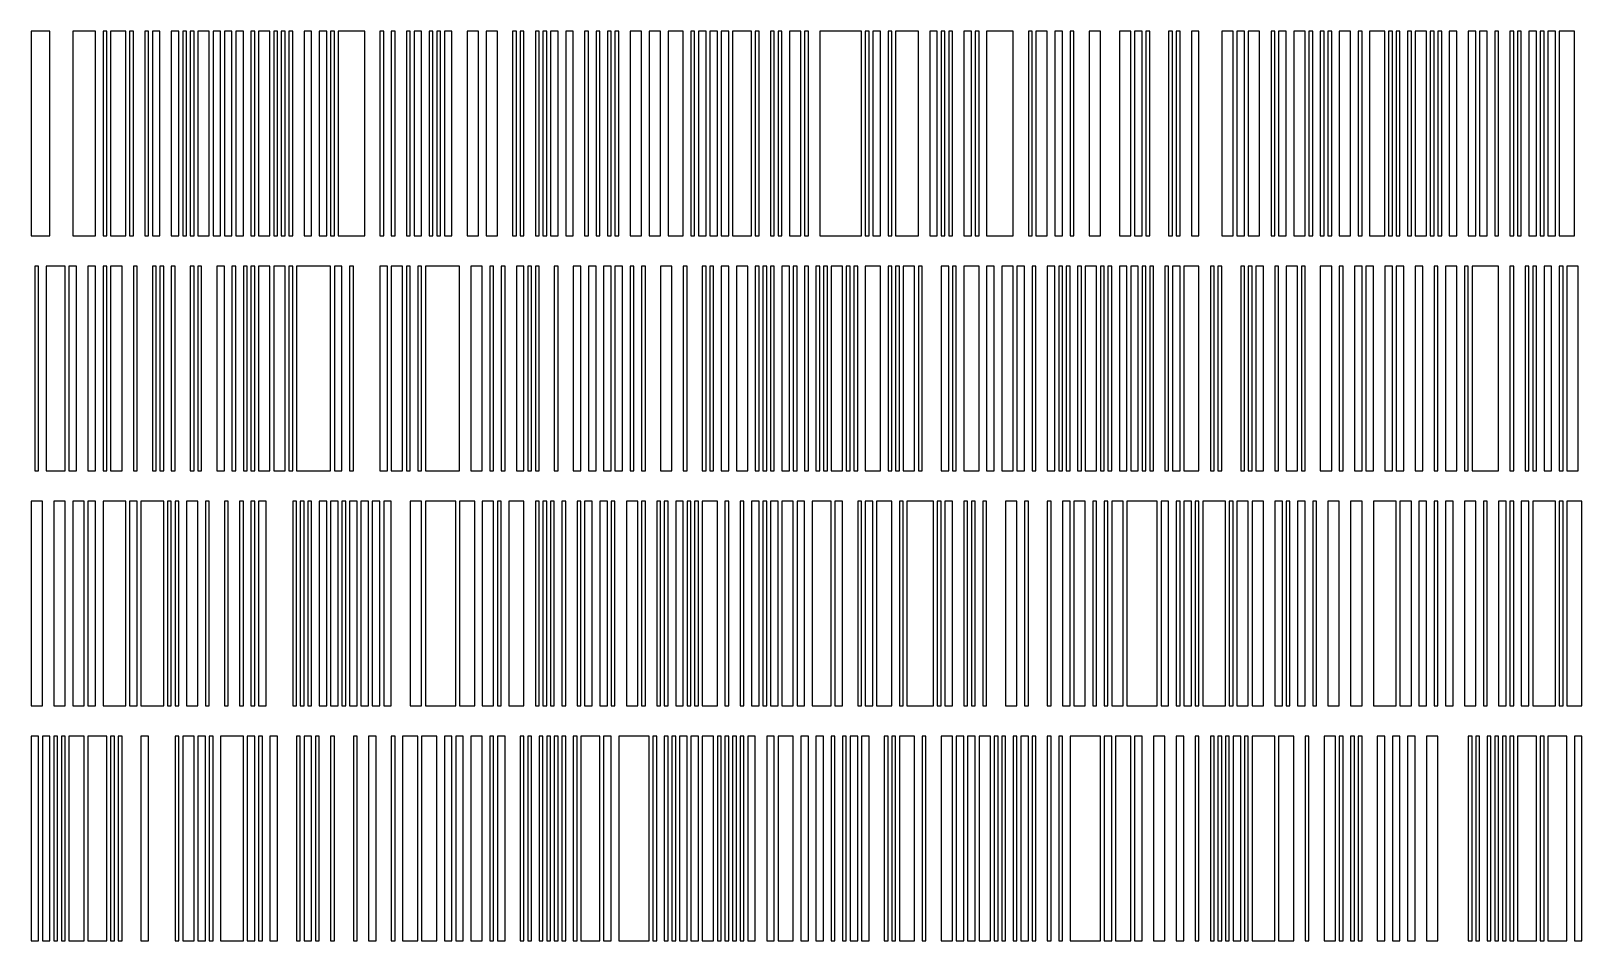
# Model space of a CAD drawing. Header units: metres. Extents: x -130 to 130, y -130 to 130.
# Drawn here: x -130 to -27.8, y -130.5 to -70.5 of the extents above; entities that cross this region are included whole.
import ezdxf

# ---------------------------------------------------------------- set-up
doc = ezdxf.new("R2010")
doc.units = ezdxf.units.M

msp = doc.modelspace()

# ---------------------------------------------------------------- linework, layer by layer
for points in [[(-130, -84), (-128.75, -84), (-128.75, -70.5), (-130, -70.5), (-130, -84)], [(-127.25, -84), (-125.75, -84), (-125.75, -70.5), (-127.25, -70.5), (-127.25, -84)], [(-125.25, -84), (-125, -84), (-125, -70.5), (-125.25, -70.5), (-125.25, -84)], [(-124.75, -84), (-123.75, -84), (-123.75, -70.5), (-124.75, -70.5), (-124.75, -84)], [(-123.5, -84), (-123.25, -84), (-123.25, -70.5), (-123.5, -70.5), (-123.5, -84)], [(-122.5, -84), (-122.25, -84), (-122.25, -70.5), (-122.5, -70.5), (-122.5, -84)], [(-122, -84), (-121.5, -84), (-121.5, -70.5), (-122, -70.5), (-122, -84)], [(-120.75, -84), (-120.25, -84), (-120.25, -70.5), (-120.75, -70.5), (-120.75, -84)], [(-120, -84), (-119.75, -84), (-119.75, -70.5), (-120, -70.5), (-120, -84)], [(-119.5, -84), (-119.25, -84), (-119.25, -70.5), (-119.5, -70.5), (-119.5, -84)], [(-119, -84), (-118.25, -84), (-118.25, -70.5), (-119, -70.5), (-119, -84)], [(-118, -84), (-117.5, -84), (-117.5, -70.5), (-118, -70.5), (-118, -84)], [(-117.25, -84), (-116.75, -84), (-116.75, -70.5), (-117.25, -70.5), (-117.25, -84)], [(-116.5, -84), (-116, -84), (-116, -70.5), (-116.5, -70.5), (-116.5, -84)], [(-115.5, -84), (-115.25, -84), (-115.25, -70.5), (-115.5, -70.5), (-115.5, -84)], [(-115, -84), (-114.25, -84), (-114.25, -70.5), (-115, -70.5), (-115, -84)], [(-114, -84), (-113.75, -84), (-113.75, -70.5), (-114, -70.5), (-114, -84)], [(-113.5, -84), (-113.25, -84), (-113.25, -70.5), (-113.5, -70.5), (-113.5, -84)], [(-113, -84), (-112.75, -84), (-112.75, -70.5), (-113, -70.5), (-113, -84)], [(-112, -84), (-111.5, -84), (-111.5, -70.5), (-112, -70.5), (-112, -84)], [(-111, -84), (-110.5, -84), (-110.5, -70.5), (-111, -70.5), (-111, -84)], [(-110.25, -84), (-110, -84), (-110, -70.5), (-110.25, -70.5), (-110.25, -84)], [(-109.75, -84), (-108, -84), (-108, -70.5), (-109.75, -70.5), (-109.75, -84)], [(-107, -84), (-106.75, -84), (-106.75, -70.5), (-107, -70.5), (-107, -84)], [(-106.25, -84), (-106, -84), (-106, -70.5), (-106.25, -70.5), (-106.25, -84)], [(-105.25, -84), (-105, -84), (-105, -70.5), (-105.25, -70.5), (-105.25, -84)], [(-104.75, -84), (-104.25, -84), (-104.25, -70.5), (-104.75, -70.5), (-104.75, -84)], [(-103.75, -84), (-103.5, -84), (-103.5, -70.5), (-103.75, -70.5), (-103.75, -84)], [(-103.25, -84), (-103, -84), (-103, -70.5), (-103.25, -70.5), (-103.25, -84)], [(-102.75, -84), (-102.25, -84), (-102.25, -70.5), (-102.75, -70.5), (-102.75, -84)], [(-101.25, -84), (-100.5, -84), (-100.5, -70.5), (-101.25, -70.5), (-101.25, -84)], [(-100, -84), (-99.25, -84), (-99.25, -70.5), (-100, -70.5), (-100, -84)], [(-98.25, -84), (-98, -84), (-98, -70.5), (-98.25, -70.5), (-98.25, -84)], [(-97.75, -84), (-97.5, -84), (-97.5, -70.5), (-97.75, -70.5), (-97.75, -84)], [(-96.75, -84), (-96.5, -84), (-96.5, -70.5), (-96.75, -70.5), (-96.75, -84)], [(-96.25, -84), (-96, -84), (-96, -70.5), (-96.25, -70.5), (-96.25, -84)], [(-95.75, -84), (-95.25, -84), (-95.25, -70.5), (-95.75, -70.5), (-95.75, -84)], [(-94.75, -84), (-94.25, -84), (-94.25, -70.5), (-94.75, -70.5), (-94.75, -84)], [(-93.5, -84), (-93.25, -84), (-93.25, -70.5), (-93.5, -70.5), (-93.5, -84)], [(-92.75, -84), (-92.5, -84), (-92.5, -70.5), (-92.75, -70.5), (-92.75, -84)], [(-92, -84), (-91.75, -84), (-91.75, -70.5), (-92, -70.5), (-92, -84)], [(-91.5, -84), (-91.25, -84), (-91.25, -70.5), (-91.5, -70.5), (-91.5, -84)], [(-90.5, -84), (-89.75, -84), (-89.75, -70.5), (-90.5, -70.5), (-90.5, -84)], [(-89.25, -84), (-88.5, -84), (-88.5, -70.5), (-89.25, -70.5), (-89.25, -84)], [(-88, -84), (-87, -84), (-87, -70.5), (-88, -70.5), (-88, -84)], [(-86.5, -84), (-86.25, -84), (-86.25, -70.5), (-86.5, -70.5), (-86.5, -84)], [(-86, -84), (-85.5, -84), (-85.5, -70.5), (-86, -70.5), (-86, -84)], [(-85.25, -84), (-84.75, -84), (-84.75, -70.5), (-85.25, -70.5), (-85.25, -84)], [(-84.5, -84), (-84, -84), (-84, -70.5), (-84.5, -70.5), (-84.5, -84)], [(-83.75, -84), (-82.5, -84), (-82.5, -70.5), (-83.75, -70.5), (-83.75, -84)], [(-82.25, -84), (-82, -84), (-82, -70.5), (-82.25, -70.5), (-82.25, -84)], [(-81.25, -84), (-81, -84), (-81, -70.5), (-81.25, -70.5), (-81.25, -84)], [(-80.75, -84), (-80.5, -84), (-80.5, -70.5), (-80.75, -70.5), (-80.75, -84)], [(-80, -84), (-79.25, -84), (-79.25, -70.5), (-80, -70.5), (-80, -84)], [(-79, -84), (-78.75, -84), (-78.75, -70.5), (-79, -70.5), (-79, -84)], [(-78, -84), (-75.25, -84), (-75.25, -70.5), (-78, -70.5), (-78, -84)], [(-75, -84), (-74.75, -84), (-74.75, -70.5), (-75, -70.5), (-75, -84)], [(-74.5, -84), (-74, -84), (-74, -70.5), (-74.5, -70.5), (-74.5, -84)], [(-73.5, -84), (-73.25, -84), (-73.25, -70.5), (-73.5, -70.5), (-73.5, -84)], [(-73, -84), (-71.5, -84), (-71.5, -70.5), (-73, -70.5), (-73, -84)], [(-70.75, -84), (-70.25, -84), (-70.25, -70.5), (-70.75, -70.5), (-70.75, -84)], [(-70, -84), (-69.75, -84), (-69.75, -70.5), (-70, -70.5), (-70, -84)], [(-69.5, -84), (-69.25, -84), (-69.25, -70.5), (-69.5, -70.5), (-69.5, -84)], [(-68.5, -84), (-68, -84), (-68, -70.5), (-68.5, -70.5), (-68.5, -84)], [(-67.75, -84), (-67.5, -84), (-67.5, -70.5), (-67.75, -70.5), (-67.75, -84)], [(-67, -84), (-65.25, -84), (-65.25, -70.5), (-67, -70.5), (-67, -84)], [(-64.25, -84), (-64, -84), (-64, -70.5), (-64.25, -70.5), (-64.25, -84)], [(-63.75, -84), (-63, -84), (-63, -70.5), (-63.75, -70.5), (-63.75, -84)], [(-62.5, -84), (-62, -84), (-62, -70.5), (-62.5, -70.5), (-62.5, -84)], [(-61.5, -84), (-61.25, -84), (-61.25, -70.5), (-61.5, -70.5), (-61.5, -84)], [(-60.25, -84), (-59.5, -84), (-59.5, -70.5), (-60.25, -70.5), (-60.25, -84)], [(-58.25, -84), (-57.5, -84), (-57.5, -70.5), (-58.25, -70.5), (-58.25, -84)], [(-57.25, -84), (-56.75, -84), (-56.75, -70.5), (-57.25, -70.5), (-57.25, -84)], [(-56.5, -84), (-56.25, -84), (-56.25, -70.5), (-56.5, -70.5), (-56.5, -84)], [(-55, -84), (-54.75, -84), (-54.75, -70.5), (-55, -70.5), (-55, -84)], [(-54.5, -84), (-54.25, -84), (-54.25, -70.5), (-54.5, -70.5), (-54.5, -84)], [(-53.5, -84), (-53, -84), (-53, -70.5), (-53.5, -70.5), (-53.5, -84)], [(-51.5, -84), (-50.75, -84), (-50.75, -70.5), (-51.5, -70.5), (-51.5, -84)], [(-50.5, -84), (-50, -84), (-50, -70.5), (-50.5, -70.5), (-50.5, -84)], [(-49.75, -84), (-49, -84), (-49, -70.5), (-49.75, -70.5), (-49.75, -84)], [(-48.25, -84), (-48, -84), (-48, -70.5), (-48.25, -70.5), (-48.25, -84)], [(-47.75, -84), (-47.25, -84), (-47.25, -70.5), (-47.75, -70.5), (-47.75, -84)], [(-46.75, -84), (-46, -84), (-46, -70.5), (-46.75, -70.5), (-46.75, -84)], [(-45.75, -84), (-45.5, -84), (-45.5, -70.5), (-45.75, -70.5), (-45.75, -84)], [(-45, -84), (-44.75, -84), (-44.75, -70.5), (-45, -70.5), (-45, -84)], [(-44.5, -84), (-44.25, -84), (-44.25, -70.5), (-44.5, -70.5), (-44.5, -84)], [(-43.75, -84), (-43, -84), (-43, -70.5), (-43.75, -70.5), (-43.75, -84)], [(-42.5, -84), (-42.25, -84), (-42.25, -70.5), (-42.5, -70.5), (-42.5, -84)], [(-41.75, -84), (-40.75, -84), (-40.75, -70.5), (-41.75, -70.5), (-41.75, -84)], [(-40.5, -84), (-40.25, -84), (-40.25, -70.5), (-40.5, -70.5), (-40.5, -84)], [(-40, -84), (-39.75, -84), (-39.75, -70.5), (-40, -70.5), (-40, -84)], [(-39.25, -84), (-39, -84), (-39, -70.5), (-39.25, -70.5), (-39.25, -84)], [(-38.75, -84), (-38, -84), (-38, -70.5), (-38.75, -70.5), (-38.75, -84)], [(-37.75, -84), (-37.5, -84), (-37.5, -70.5), (-37.75, -70.5), (-37.75, -84)], [(-37.25, -84), (-37, -84), (-37, -70.5), (-37.25, -70.5), (-37.25, -84)], [(-36.5, -84), (-36, -84), (-36, -70.5), (-36.5, -70.5), (-36.5, -84)], [(-35.25, -84), (-34.75, -84), (-34.75, -70.5), (-35.25, -70.5), (-35.25, -84)], [(-34.5, -84), (-34, -84), (-34, -70.5), (-34.5, -70.5), (-34.5, -84)], [(-33.5, -84), (-33.25, -84), (-33.25, -70.5), (-33.5, -70.5), (-33.5, -84)], [(-32.5, -84), (-32.25, -84), (-32.25, -70.5), (-32.5, -70.5), (-32.5, -84)], [(-32, -84), (-31.75, -84), (-31.75, -70.5), (-32, -70.5), (-32, -84)], [(-31.25, -84), (-30.75, -84), (-30.75, -70.5), (-31.25, -70.5), (-31.25, -84)], [(-30.5, -84), (-30.25, -84), (-30.25, -70.5), (-30.5, -70.5), (-30.5, -84)], [(-30, -84), (-29.5, -84), (-29.5, -70.5), (-30, -70.5), (-30, -84)], [(-29.25, -84), (-28.25, -84), (-28.25, -70.5), (-29.25, -70.5), (-29.25, -84)], [(-129.75, -99.5), (-129.5, -99.5), (-129.5, -86), (-129.75, -86), (-129.75, -99.5)], [(-129, -99.5), (-127.75, -99.5), (-127.75, -86), (-129, -86), (-129, -99.5)], [(-127.5, -99.5), (-127, -99.5), (-127, -86), (-127.5, -86), (-127.5, -99.5)], [(-126.25, -99.5), (-125.75, -99.5), (-125.75, -86), (-126.25, -86), (-126.25, -99.5)], [(-125.25, -99.5), (-125, -99.5), (-125, -86), (-125.25, -86), (-125.25, -99.5)], [(-124.75, -99.5), (-124, -99.5), (-124, -86), (-124.75, -86), (-124.75, -99.5)], [(-123.25, -99.5), (-123, -99.5), (-123, -86), (-123.25, -86), (-123.25, -99.5)], [(-122, -99.5), (-121.75, -99.5), (-121.75, -86), (-122, -86), (-122, -99.5)], [(-121.5, -99.5), (-121.25, -99.5), (-121.25, -86), (-121.5, -86), (-121.5, -99.5)], [(-120.75, -99.5), (-120.5, -99.5), (-120.5, -86), (-120.75, -86), (-120.75, -99.5)], [(-119.5, -99.5), (-119.25, -99.5), (-119.25, -86), (-119.5, -86), (-119.5, -99.5)], [(-119, -99.5), (-118.75, -99.5), (-118.75, -86), (-119, -86), (-119, -99.5)], [(-117.75, -99.5), (-117.25, -99.5), (-117.25, -86), (-117.75, -86), (-117.75, -99.5)], [(-116.75, -99.5), (-116.5, -99.5), (-116.5, -86), (-116.75, -86), (-116.75, -99.5)], [(-116, -99.5), (-115.75, -99.5), (-115.75, -86), (-116, -86), (-116, -99.5)], [(-115.5, -99.5), (-115.25, -99.5), (-115.25, -86), (-115.5, -86), (-115.5, -99.5)], [(-115, -99.5), (-114.25, -99.5), (-114.25, -86), (-115, -86), (-115, -99.5)], [(-114, -99.5), (-113.25, -99.5), (-113.25, -86), (-114, -86), (-114, -99.5)], [(-113, -99.5), (-112.75, -99.5), (-112.75, -86), (-113, -86), (-113, -99.5)], [(-112.5, -99.5), (-110.25, -99.5), (-110.25, -86), (-112.5, -86), (-112.5, -99.5)], [(-110, -99.5), (-109.5, -99.5), (-109.5, -86), (-110, -86), (-110, -99.5)], [(-109, -99.5), (-108.75, -99.5), (-108.75, -86), (-109, -86), (-109, -99.5)], [(-107, -99.5), (-106.5, -99.5), (-106.5, -86), (-107, -86), (-107, -99.5)], [(-106.25, -99.5), (-105.5, -99.5), (-105.5, -86), (-106.25, -86), (-106.25, -99.5)], [(-105.25, -99.5), (-105, -99.5), (-105, -86), (-105.25, -86), (-105.25, -99.5)], [(-104.5, -99.5), (-104.25, -99.5), (-104.25, -86), (-104.5, -86), (-104.5, -99.5)], [(-104, -99.5), (-101.75, -99.5), (-101.75, -86), (-104, -86), (-104, -99.5)], [(-101, -99.5), (-100.25, -99.5), (-100.25, -86), (-101, -86), (-101, -99.5)], [(-99.75, -99.5), (-99.5, -99.5), (-99.5, -86), (-99.75, -86), (-99.75, -99.5)], [(-99, -99.5), (-98.75, -99.5), (-98.75, -86), (-99, -86), (-99, -99.5)], [(-98, -99.5), (-97.5, -99.5), (-97.5, -86), (-98, -86), (-98, -99.5)], [(-97.25, -99.5), (-97, -99.5), (-97, -86), (-97.25, -86), (-97.25, -99.5)], [(-96.75, -99.5), (-96.5, -99.5), (-96.5, -86), (-96.75, -86), (-96.75, -99.5)], [(-95.5, -99.5), (-95.25, -99.5), (-95.25, -86), (-95.5, -86), (-95.5, -99.5)], [(-94.25, -99.5), (-93.75, -99.5), (-93.75, -86), (-94.25, -86), (-94.25, -99.5)], [(-93.25, -99.5), (-92.75, -99.5), (-92.75, -86), (-93.25, -86), (-93.25, -99.5)], [(-92.25, -99.5), (-91.75, -99.5), (-91.75, -86), (-92.25, -86), (-92.25, -99.5)], [(-91.5, -99.5), (-91, -99.5), (-91, -86), (-91.5, -86), (-91.5, -99.5)], [(-90.5, -99.5), (-90.25, -99.5), (-90.25, -86), (-90.5, -86), (-90.5, -99.5)], [(-89.75, -99.5), (-89.5, -99.5), (-89.5, -86), (-89.75, -86), (-89.75, -99.5)], [(-88.5, -99.5), (-87.75, -99.5), (-87.75, -86), (-88.5, -86), (-88.5, -99.5)], [(-87, -99.5), (-86.75, -99.5), (-86.75, -86), (-87, -86), (-87, -99.5)], [(-85.75, -99.5), (-85.5, -99.5), (-85.5, -86), (-85.75, -86), (-85.75, -99.5)], [(-85.25, -99.5), (-85, -99.5), (-85, -86), (-85.25, -86), (-85.25, -99.5)], [(-84.5, -99.5), (-84, -99.5), (-84, -86), (-84.5, -86), (-84.5, -99.5)], [(-83.5, -99.5), (-82.75, -99.5), (-82.75, -86), (-83.5, -86), (-83.5, -99.5)], [(-82.25, -99.5), (-82, -99.5), (-82, -86), (-82.25, -86), (-82.25, -99.5)], [(-81.75, -99.5), (-81.5, -99.5), (-81.5, -86), (-81.75, -86), (-81.75, -99.5)], [(-81.25, -99.5), (-81, -99.5), (-81, -86), (-81.25, -86), (-81.25, -99.5)], [(-80.5, -99.5), (-80, -99.5), (-80, -86), (-80.5, -86), (-80.5, -99.5)], [(-79.75, -99.5), (-79.5, -99.5), (-79.5, -86), (-79.75, -86), (-79.75, -99.5)], [(-79, -99.5), (-78.75, -99.5), (-78.75, -86), (-79, -86), (-79, -99.5)], [(-78.25, -99.5), (-78, -99.5), (-78, -86), (-78.25, -86), (-78.25, -99.5)], [(-77.75, -99.5), (-77.5, -99.5), (-77.5, -86), (-77.75, -86), (-77.75, -99.5)], [(-77.25, -99.5), (-76.5, -99.5), (-76.5, -86), (-77.25, -86), (-77.25, -99.5)], [(-76.25, -99.5), (-76, -99.5), (-76, -86), (-76.25, -86), (-76.25, -99.5)], [(-75.75, -99.5), (-75.5, -99.5), (-75.5, -86), (-75.75, -86), (-75.75, -99.5)], [(-75, -99.5), (-74, -99.5), (-74, -86), (-75, -86), (-75, -99.5)], [(-73.5, -99.5), (-73.25, -99.5), (-73.25, -86), (-73.5, -86), (-73.5, -99.5)], [(-73, -99.5), (-72.75, -99.5), (-72.75, -86), (-73, -86), (-73, -99.5)], [(-72.5, -99.5), (-71.75, -99.5), (-71.75, -86), (-72.5, -86), (-72.5, -99.5)], [(-71.5, -99.5), (-71.25, -99.5), (-71.25, -86), (-71.5, -86), (-71.5, -99.5)], [(-70, -99.5), (-69.5, -99.5), (-69.5, -86), (-70, -86), (-70, -99.5)], [(-69.25, -99.5), (-69, -99.5), (-69, -86), (-69.25, -86), (-69.25, -99.5)], [(-68.5, -99.5), (-67.5, -99.5), (-67.5, -86), (-68.5, -86), (-68.5, -99.5)], [(-67, -99.5), (-66.5, -99.5), (-66.5, -86), (-67, -86), (-67, -99.5)], [(-66, -99.5), (-65.25, -99.5), (-65.25, -86), (-66, -86), (-66, -99.5)], [(-65, -99.5), (-64.5, -99.5), (-64.5, -86), (-65, -86), (-65, -99.5)], [(-64, -99.5), (-63.75, -99.5), (-63.75, -86), (-64, -86), (-64, -99.5)], [(-63, -99.5), (-62.5, -99.5), (-62.5, -86), (-63, -86), (-63, -99.5)], [(-62.25, -99.5), (-62, -99.5), (-62, -86), (-62.25, -86), (-62.25, -99.5)], [(-61.75, -99.5), (-61.5, -99.5), (-61.5, -86), (-61.75, -86), (-61.75, -99.5)], [(-61, -99.5), (-60.75, -99.5), (-60.75, -86), (-61, -86), (-61, -99.5)], [(-60.5, -99.5), (-59.75, -99.5), (-59.75, -86), (-60.5, -86), (-60.5, -99.5)], [(-59.5, -99.5), (-59.25, -99.5), (-59.25, -86), (-59.5, -86), (-59.5, -99.5)], [(-59, -99.5), (-58.75, -99.5), (-58.75, -86), (-59, -86), (-59, -99.5)], [(-58.25, -99.5), (-57.75, -99.5), (-57.75, -86), (-58.25, -86), (-58.25, -99.5)], [(-57.5, -99.5), (-57, -99.5), (-57, -86), (-57.5, -86), (-57.5, -99.5)], [(-56.75, -99.5), (-56.5, -99.5), (-56.5, -86), (-56.75, -86), (-56.75, -99.5)], [(-56.25, -99.5), (-56, -99.5), (-56, -86), (-56.25, -86), (-56.25, -99.5)], [(-55.25, -99.5), (-55, -99.5), (-55, -86), (-55.25, -86), (-55.25, -99.5)], [(-54.75, -99.5), (-54.25, -99.5), (-54.25, -86), (-54.75, -86), (-54.75, -99.5)], [(-54, -99.5), (-53, -99.5), (-53, -86), (-54, -86), (-54, -99.5)], [(-52.25, -99.5), (-52, -99.5), (-52, -86), (-52.25, -86), (-52.25, -99.5)], [(-51.75, -99.5), (-51.5, -99.5), (-51.5, -86), (-51.75, -86), (-51.75, -99.5)], [(-50.25, -99.5), (-50, -99.5), (-50, -86), (-50.25, -86), (-50.25, -99.5)], [(-49.75, -99.5), (-49.5, -99.5), (-49.5, -86), (-49.75, -86), (-49.75, -99.5)], [(-49.25, -99.5), (-48.75, -99.5), (-48.75, -86), (-49.25, -86), (-49.25, -99.5)], [(-48, -99.5), (-47.75, -99.5), (-47.75, -86), (-48, -86), (-48, -99.5)], [(-47.25, -99.5), (-46.5, -99.5), (-46.5, -86), (-47.25, -86), (-47.25, -99.5)], [(-46.25, -99.5), (-46, -99.5), (-46, -86), (-46.25, -86), (-46.25, -99.5)], [(-45, -99.5), (-44.25, -99.5), (-44.25, -86), (-45, -86), (-45, -99.5)], [(-43.75, -99.5), (-43.5, -99.5), (-43.5, -86), (-43.75, -86), (-43.75, -99.5)], [(-42.75, -99.5), (-42.25, -99.5), (-42.25, -86), (-42.75, -86), (-42.75, -99.5)], [(-42, -99.5), (-41.5, -99.5), (-41.5, -86), (-42, -86), (-42, -99.5)], [(-40.75, -99.5), (-40.25, -99.5), (-40.25, -86), (-40.75, -86), (-40.75, -99.5)], [(-40, -99.5), (-39.5, -99.5), (-39.5, -86), (-40, -86), (-40, -99.5)], [(-38.75, -99.5), (-38.25, -99.5), (-38.25, -86), (-38.75, -86), (-38.75, -99.5)], [(-37.5, -99.5), (-37.25, -99.5), (-37.25, -86), (-37.5, -86), (-37.5, -99.5)], [(-36.75, -99.5), (-36, -99.5), (-36, -86), (-36.75, -86), (-36.75, -99.5)], [(-35.5, -99.5), (-35.25, -99.5), (-35.25, -86), (-35.5, -86), (-35.5, -99.5)], [(-35, -99.5), (-33.25, -99.5), (-33.25, -86), (-35, -86), (-35, -99.5)], [(-32.5, -99.5), (-32.25, -99.5), (-32.25, -86), (-32.5, -86), (-32.5, -99.5)], [(-31.5, -99.5), (-31.25, -99.5), (-31.25, -86), (-31.5, -86), (-31.5, -99.5)], [(-31, -99.5), (-30.75, -99.5), (-30.75, -86), (-31, -86), (-31, -99.5)], [(-30.25, -99.5), (-29.75, -99.5), (-29.75, -86), (-30.25, -86), (-30.25, -99.5)], [(-29.25, -99.5), (-29, -99.5), (-29, -86), (-29.25, -86), (-29.25, -99.5)], [(-28.75, -99.5), (-28, -99.5), (-28, -86), (-28.75, -86), (-28.75, -99.5)], [(-130, -115), (-129.25, -115), (-129.25, -101.5), (-130, -101.5), (-130, -115)], [(-128.5, -115), (-127.75, -115), (-127.75, -101.5), (-128.5, -101.5), (-128.5, -115)], [(-127.25, -115), (-126.5, -115), (-126.5, -101.5), (-127.25, -101.5), (-127.25, -115)], [(-126.25, -115), (-125.75, -115), (-125.75, -101.5), (-126.25, -101.5), (-126.25, -115)], [(-125.25, -115), (-123.75, -115), (-123.75, -101.5), (-125.25, -101.5), (-125.25, -115)], [(-123.5, -115), (-123, -115), (-123, -101.5), (-123.5, -101.5), (-123.5, -115)], [(-122.75, -115), (-121.25, -115), (-121.25, -101.5), (-122.75, -101.5), (-122.75, -115)], [(-121, -115), (-120.75, -115), (-120.75, -101.5), (-121, -101.5), (-121, -115)], [(-120.5, -115), (-120.25, -115), (-120.25, -101.5), (-120.5, -101.5), (-120.5, -115)], [(-119.75, -115), (-119, -115), (-119, -101.5), (-119.75, -101.5), (-119.75, -115)], [(-118.5, -115), (-118.25, -115), (-118.25, -101.5), (-118.5, -101.5), (-118.5, -115)], [(-117.25, -115), (-117, -115), (-117, -101.5), (-117.25, -101.5), (-117.25, -115)], [(-116.25, -115), (-116, -115), (-116, -101.5), (-116.25, -101.5), (-116.25, -115)], [(-115.5, -115), (-115.25, -115), (-115.25, -101.5), (-115.5, -101.5), (-115.5, -115)], [(-115, -115), (-114.5, -115), (-114.5, -101.5), (-115, -101.5), (-115, -115)], [(-112.75, -115), (-112.5, -115), (-112.5, -101.5), (-112.75, -101.5), (-112.75, -115)], [(-112.25, -115), (-112, -115), (-112, -101.5), (-112.25, -101.5), (-112.25, -115)], [(-111.75, -115), (-111.5, -115), (-111.5, -101.5), (-111.75, -101.5), (-111.75, -115)], [(-111, -115), (-110.5, -115), (-110.5, -101.5), (-111, -101.5), (-111, -115)], [(-110.25, -115), (-109.75, -115), (-109.75, -101.5), (-110.25, -101.5), (-110.25, -115)], [(-109.5, -115), (-109.25, -115), (-109.25, -101.5), (-109.5, -101.5), (-109.5, -115)], [(-109, -115), (-108.5, -115), (-108.5, -101.5), (-109, -101.5), (-109, -115)], [(-108.25, -115), (-107.75, -115), (-107.75, -101.5), (-108.25, -101.5), (-108.25, -115)], [(-107.5, -115), (-107, -115), (-107, -101.5), (-107.5, -101.5), (-107.5, -115)], [(-106.75, -115), (-106.25, -115), (-106.25, -101.5), (-106.75, -101.5), (-106.75, -115)], [(-105, -115), (-104.25, -115), (-104.25, -101.5), (-105, -101.5), (-105, -115)], [(-104, -115), (-102, -115), (-102, -101.5), (-104, -101.5), (-104, -115)], [(-101.75, -115), (-100.75, -115), (-100.75, -101.5), (-101.75, -101.5), (-101.75, -115)], [(-100.25, -115), (-99.5, -115), (-99.5, -101.5), (-100.25, -101.5), (-100.25, -115)], [(-99.25, -115), (-99, -115), (-99, -101.5), (-99.25, -101.5), (-99.25, -115)], [(-98.5, -115), (-97.5, -115), (-97.5, -101.5), (-98.5, -101.5), (-98.5, -115)], [(-96.75, -115), (-96.5, -115), (-96.5, -101.5), (-96.75, -101.5), (-96.75, -115)], [(-96.25, -115), (-96, -115), (-96, -101.5), (-96.25, -101.5), (-96.25, -115)], [(-95.75, -115), (-95.5, -115), (-95.5, -101.5), (-95.75, -101.5), (-95.75, -115)], [(-95, -115), (-94.75, -115), (-94.75, -101.5), (-95, -101.5), (-95, -115)], [(-94, -115), (-93.75, -115), (-93.75, -101.5), (-94, -101.5), (-94, -115)], [(-93.5, -115), (-93, -115), (-93, -101.5), (-93.5, -101.5), (-93.5, -115)], [(-92.5, -115), (-92, -115), (-92, -101.5), (-92.5, -101.5), (-92.5, -115)], [(-91.75, -115), (-91.5, -115), (-91.5, -101.5), (-91.75, -101.5), (-91.75, -115)], [(-90.75, -115), (-90, -115), (-90, -101.5), (-90.75, -101.5), (-90.75, -115)], [(-89.75, -115), (-89.5, -115), (-89.5, -101.5), (-89.75, -101.5), (-89.75, -115)], [(-88.75, -115), (-88.5, -115), (-88.5, -101.5), (-88.75, -101.5), (-88.75, -115)], [(-88.25, -115), (-88, -115), (-88, -101.5), (-88.25, -101.5), (-88.25, -115)], [(-87.5, -115), (-87, -115), (-87, -101.5), (-87.5, -101.5), (-87.5, -115)], [(-86.75, -115), (-86.5, -115), (-86.5, -101.5), (-86.75, -101.5), (-86.75, -115)], [(-86.25, -115), (-86, -115), (-86, -101.5), (-86.25, -101.5), (-86.25, -115)], [(-85.75, -115), (-84.75, -115), (-84.75, -101.5), (-85.75, -101.5), (-85.75, -115)], [(-84.25, -115), (-84, -115), (-84, -101.5), (-84.25, -101.5), (-84.25, -115)], [(-83.25, -115), (-83, -115), (-83, -101.5), (-83.25, -101.5), (-83.25, -115)], [(-82.5, -115), (-82, -115), (-82, -101.5), (-82.5, -101.5), (-82.5, -115)], [(-81.75, -115), (-81.5, -115), (-81.5, -101.5), (-81.75, -101.5), (-81.75, -115)], [(-81.25, -115), (-80.75, -115), (-80.75, -101.5), (-81.25, -101.5), (-81.25, -115)], [(-80.5, -115), (-79.75, -115), (-79.75, -101.5), (-80.5, -101.5), (-80.5, -115)], [(-79.5, -115), (-79, -115), (-79, -101.5), (-79.5, -101.5), (-79.5, -115)], [(-78.5, -115), (-77.25, -115), (-77.25, -101.5), (-78.5, -101.5), (-78.5, -115)], [(-77, -115), (-76.5, -115), (-76.5, -101.5), (-77, -101.5), (-77, -115)], [(-75.5, -115), (-75.25, -115), (-75.25, -101.5), (-75.5, -101.5), (-75.5, -115)], [(-75, -115), (-74.5, -115), (-74.5, -101.5), (-75, -101.5), (-75, -115)], [(-74.25, -115), (-73.25, -115), (-73.25, -101.5), (-74.25, -101.5), (-74.25, -115)], [(-72.75, -115), (-72.5, -115), (-72.5, -101.5), (-72.75, -101.5), (-72.75, -115)], [(-72.25, -115), (-70.5, -115), (-70.5, -101.5), (-72.25, -101.5), (-72.25, -115)], [(-70.25, -115), (-70, -115), (-70, -101.5), (-70.25, -101.5), (-70.25, -115)], [(-69.75, -115), (-69.25, -115), (-69.25, -101.5), (-69.75, -101.5), (-69.75, -115)], [(-68.5, -115), (-68.25, -115), (-68.25, -101.5), (-68.5, -101.5), (-68.5, -115)], [(-68, -115), (-67.75, -115), (-67.75, -101.5), (-68, -101.5), (-68, -115)], [(-67.25, -115), (-67, -115), (-67, -101.5), (-67.25, -101.5), (-67.25, -115)], [(-65.75, -115), (-65, -115), (-65, -101.5), (-65.75, -101.5), (-65.75, -115)], [(-64.5, -115), (-64.25, -115), (-64.25, -101.5), (-64.5, -101.5), (-64.5, -115)], [(-63, -115), (-62.75, -115), (-62.75, -101.5), (-63, -101.5), (-63, -115)], [(-62, -115), (-61.5, -115), (-61.5, -101.5), (-62, -101.5), (-62, -115)], [(-61.25, -115), (-60.5, -115), (-60.5, -101.5), (-61.25, -101.5), (-61.25, -115)], [(-60, -115), (-59.75, -115), (-59.75, -101.5), (-60, -101.5), (-60, -115)], [(-59.25, -115), (-59, -115), (-59, -101.5), (-59.25, -101.5), (-59.25, -115)], [(-58.75, -115), (-58, -115), (-58, -101.5), (-58.75, -101.5), (-58.75, -115)], [(-57.75, -115), (-55.75, -115), (-55.75, -101.5), (-57.75, -101.5), (-57.75, -115)], [(-55.5, -115), (-55, -115), (-55, -101.5), (-55.5, -101.5), (-55.5, -115)], [(-54.5, -115), (-54.25, -115), (-54.25, -101.5), (-54.5, -101.5), (-54.5, -115)], [(-54, -115), (-53.5, -115), (-53.5, -101.5), (-54, -101.5), (-54, -115)], [(-53.25, -115), (-53, -115), (-53, -101.5), (-53.25, -101.5), (-53.25, -115)], [(-52.75, -115), (-51.25, -115), (-51.25, -101.5), (-52.75, -101.5), (-52.75, -115)], [(-51, -115), (-50.75, -115), (-50.75, -101.5), (-51, -101.5), (-51, -115)], [(-50.5, -115), (-49.75, -115), (-49.75, -101.5), (-50.5, -101.5), (-50.5, -115)], [(-49.5, -115), (-48.75, -115), (-48.75, -101.5), (-49.5, -101.5), (-49.5, -115)], [(-48, -115), (-47.5, -115), (-47.5, -101.5), (-48, -101.5), (-48, -115)], [(-47.25, -115), (-47, -115), (-47, -101.5), (-47.25, -101.5), (-47.25, -115)], [(-46.5, -115), (-46, -115), (-46, -101.5), (-46.5, -101.5), (-46.5, -115)], [(-45.5, -115), (-45.25, -115), (-45.25, -101.5), (-45.5, -101.5), (-45.5, -115)], [(-44.5, -115), (-43.75, -115), (-43.75, -101.5), (-44.5, -101.5), (-44.5, -115)], [(-43, -115), (-42.25, -115), (-42.25, -101.5), (-43, -101.5), (-43, -115)], [(-41.5, -115), (-40, -115), (-40, -101.5), (-41.5, -101.5), (-41.5, -115)], [(-39.75, -115), (-39, -115), (-39, -101.5), (-39.75, -101.5), (-39.75, -115)], [(-38.5, -115), (-38, -115), (-38, -101.5), (-38.5, -101.5), (-38.5, -115)], [(-37.5, -115), (-37.25, -115), (-37.25, -101.5), (-37.5, -101.5), (-37.5, -115)], [(-36.75, -115), (-36.25, -115), (-36.25, -101.5), (-36.75, -101.5), (-36.75, -115)], [(-35.5, -115), (-34.75, -115), (-34.75, -101.5), (-35.5, -101.5), (-35.5, -115)], [(-34.25, -115), (-34, -115), (-34, -101.5), (-34.25, -101.5), (-34.25, -115)], [(-33.25, -115), (-32.75, -115), (-32.75, -101.5), (-33.25, -101.5), (-33.25, -115)], [(-32.5, -115), (-32.25, -115), (-32.25, -101.5), (-32.5, -101.5), (-32.5, -115)], [(-31.75, -115), (-31.25, -115), (-31.25, -101.5), (-31.75, -101.5), (-31.75, -115)], [(-31, -115), (-29.5, -115), (-29.5, -101.5), (-31, -101.5), (-31, -115)], [(-29.25, -115), (-29, -115), (-29, -101.5), (-29.25, -101.5), (-29.25, -115)], [(-28.75, -115), (-27.75, -115), (-27.75, -101.5), (-28.75, -101.5), (-28.75, -115)], [(-130, -130.5), (-129.5, -130.5), (-129.5, -117), (-130, -117), (-130, -130.5)], [(-129.25, -130.5), (-128.75, -130.5), (-128.75, -117), (-129.25, -117), (-129.25, -130.5)], [(-128.5, -130.5), (-128.25, -130.5), (-128.25, -117), (-128.5, -117), (-128.5, -130.5)], [(-128, -130.5), (-127.75, -130.5), (-127.75, -117), (-128, -117), (-128, -130.5)], [(-127.5, -130.5), (-126.5, -130.5), (-126.5, -117), (-127.5, -117), (-127.5, -130.5)], [(-126.25, -130.5), (-125, -130.5), (-125, -117), (-126.25, -117), (-126.25, -130.5)], [(-124.75, -130.5), (-124.5, -130.5), (-124.5, -117), (-124.75, -117), (-124.75, -130.5)], [(-124.25, -130.5), (-124, -130.5), (-124, -117), (-124.25, -117), (-124.25, -130.5)], [(-122.75, -130.5), (-122.25, -130.5), (-122.25, -117), (-122.75, -117), (-122.75, -130.5)], [(-120.5, -130.5), (-120.25, -130.5), (-120.25, -117), (-120.5, -117), (-120.5, -130.5)], [(-120, -130.5), (-119.25, -130.5), (-119.25, -117), (-120, -117), (-120, -130.5)], [(-119, -130.5), (-118.5, -130.5), (-118.5, -117), (-119, -117), (-119, -130.5)], [(-118.25, -130.5), (-118, -130.5), (-118, -117), (-118.25, -117), (-118.25, -130.5)], [(-117.5, -130.5), (-116, -130.5), (-116, -117), (-117.5, -117), (-117.5, -130.5)], [(-115.75, -130.5), (-115.25, -130.5), (-115.25, -117), (-115.75, -117), (-115.75, -130.5)], [(-115, -130.5), (-114.75, -130.5), (-114.75, -117), (-115, -117), (-115, -130.5)], [(-114.25, -130.5), (-113.75, -130.5), (-113.75, -117), (-114.25, -117), (-114.25, -130.5)], [(-112.5, -130.5), (-112.25, -130.5), (-112.25, -117), (-112.5, -117), (-112.5, -130.5)], [(-112, -130.5), (-111.5, -130.5), (-111.5, -117), (-112, -117), (-112, -130.5)], [(-111.25, -130.5), (-111, -130.5), (-111, -117), (-111.25, -117), (-111.25, -130.5)], [(-110.25, -130.5), (-110, -130.5), (-110, -117), (-110.25, -117), (-110.25, -130.5)], [(-108.75, -130.5), (-108.5, -130.5), (-108.5, -117), (-108.75, -117), (-108.75, -130.5)], [(-107.75, -130.5), (-107.25, -130.5), (-107.25, -117), (-107.75, -117), (-107.75, -130.5)], [(-106.25, -130.5), (-106, -130.5), (-106, -117), (-106.25, -117), (-106.25, -130.5)], [(-105.5, -130.5), (-104.5, -130.5), (-104.5, -117), (-105.5, -117), (-105.5, -130.5)], [(-104.25, -130.5), (-103.25, -130.5), (-103.25, -117), (-104.25, -117), (-104.25, -130.5)], [(-102.75, -130.5), (-102.25, -130.5), (-102.25, -117), (-102.75, -117), (-102.75, -130.5)], [(-102, -130.5), (-101.5, -130.5), (-101.5, -117), (-102, -117), (-102, -130.5)], [(-101, -130.5), (-100.25, -130.5), (-100.25, -117), (-101, -117), (-101, -130.5)], [(-99.75, -130.5), (-99.5, -130.5), (-99.5, -117), (-99.75, -117), (-99.75, -130.5)], [(-99.25, -130.5), (-98.75, -130.5), (-98.75, -117), (-99.25, -117), (-99.25, -130.5)], [(-97.75, -130.5), (-97.5, -130.5), (-97.5, -117), (-97.75, -117), (-97.75, -130.5)], [(-97.25, -130.5), (-97, -130.5), (-97, -117), (-97.25, -117), (-97.25, -130.5)], [(-96.5, -130.5), (-96.25, -130.5), (-96.25, -117), (-96.5, -117), (-96.5, -130.5)], [(-96, -130.5), (-95.75, -130.5), (-95.75, -117), (-96, -117), (-96, -130.5)], [(-95.5, -130.5), (-95.25, -130.5), (-95.25, -117), (-95.5, -117), (-95.5, -130.5)], [(-95, -130.5), (-94.75, -130.5), (-94.75, -117), (-95, -117), (-95, -130.5)], [(-94.25, -130.5), (-94, -130.5), (-94, -117), (-94.25, -117), (-94.25, -130.5)], [(-93.75, -130.5), (-92.5, -130.5), (-92.5, -117), (-93.75, -117), (-93.75, -130.5)], [(-92.25, -130.5), (-91.75, -130.5), (-91.75, -117), (-92.25, -117), (-92.25, -130.5)], [(-91.25, -130.5), (-89.25, -130.5), (-89.25, -117), (-91.25, -117), (-91.25, -130.5)], [(-89, -130.5), (-88.75, -130.5), (-88.75, -117), (-89, -117), (-89, -130.5)], [(-88.25, -130.5), (-88, -130.5), (-88, -117), (-88.25, -117), (-88.25, -130.5)], [(-87.75, -130.5), (-87.5, -130.5), (-87.5, -117), (-87.75, -117), (-87.75, -130.5)], [(-87.25, -130.5), (-86.75, -130.5), (-86.75, -117), (-87.25, -117), (-87.25, -130.5)], [(-86.5, -130.5), (-86, -130.5), (-86, -117), (-86.5, -117), (-86.5, -130.5)], [(-85.75, -130.5), (-85, -130.5), (-85, -117), (-85.75, -117), (-85.75, -130.5)], [(-84.75, -130.5), (-84.5, -130.5), (-84.5, -117), (-84.75, -117), (-84.75, -130.5)], [(-84.25, -130.5), (-84, -130.5), (-84, -117), (-84.25, -117), (-84.25, -130.5)], [(-83.75, -130.5), (-83.5, -130.5), (-83.5, -117), (-83.75, -117), (-83.75, -130.5)], [(-83.25, -130.5), (-83, -130.5), (-83, -117), (-83.25, -117), (-83.25, -130.5)], [(-82.75, -130.5), (-82.25, -130.5), (-82.25, -117), (-82.75, -117), (-82.75, -130.5)], [(-81.5, -130.5), (-81, -130.5), (-81, -117), (-81.5, -117), (-81.5, -130.5)], [(-80.75, -130.5), (-79.75, -130.5), (-79.75, -117), (-80.75, -117), (-80.75, -130.5)], [(-79.25, -130.5), (-78.75, -130.5), (-78.75, -117), (-79.25, -117), (-79.25, -130.5)], [(-78.25, -130.5), (-77.75, -130.5), (-77.75, -117), (-78.25, -117), (-78.25, -130.5)], [(-77.25, -130.5), (-77, -130.5), (-77, -117), (-77.25, -117), (-77.25, -130.5)], [(-76.5, -130.5), (-76.25, -130.5), (-76.25, -117), (-76.5, -117), (-76.5, -130.5)], [(-76, -130.5), (-75.5, -130.5), (-75.5, -117), (-76, -117), (-76, -130.5)], [(-75.25, -130.5), (-74.75, -130.5), (-74.75, -117), (-75.25, -117), (-75.25, -130.5)], [(-73.75, -130.5), (-73.5, -130.5), (-73.5, -117), (-73.75, -117), (-73.75, -130.5)], [(-73.25, -130.5), (-73, -130.5), (-73, -117), (-73.25, -117), (-73.25, -130.5)], [(-72.75, -130.5), (-71.75, -130.5), (-71.75, -117), (-72.75, -117), (-72.75, -130.5)], [(-71.25, -130.5), (-71, -130.5), (-71, -117), (-71.25, -117), (-71.25, -130.5)], [(-70, -130.5), (-69.25, -130.5), (-69.25, -117), (-70, -117), (-70, -130.5)], [(-69, -130.5), (-68.5, -130.5), (-68.5, -117), (-69, -117), (-69, -130.5)], [(-68.25, -130.5), (-67.75, -130.5), (-67.75, -117), (-68.25, -117), (-68.25, -130.5)], [(-67.5, -130.5), (-66.75, -130.5), (-66.75, -117), (-67.5, -117), (-67.5, -130.5)], [(-66.5, -130.5), (-66.25, -130.5), (-66.25, -117), (-66.5, -117), (-66.5, -130.5)], [(-66, -130.5), (-65.75, -130.5), (-65.75, -117), (-66, -117), (-66, -130.5)], [(-65.25, -130.5), (-65, -130.5), (-65, -117), (-65.25, -117), (-65.25, -130.5)], [(-64.75, -130.5), (-64.25, -130.5), (-64.25, -117), (-64.75, -117), (-64.75, -130.5)], [(-64, -130.5), (-63.75, -130.5), (-63.75, -117), (-64, -117), (-64, -130.5)], [(-63, -130.5), (-62.75, -130.5), (-62.75, -117), (-63, -117), (-63, -130.5)], [(-62.25, -130.5), (-62, -130.5), (-62, -117), (-62.25, -117), (-62.25, -130.5)], [(-61.5, -130.5), (-59.5, -130.5), (-59.5, -117), (-61.5, -117), (-61.5, -130.5)], [(-59.25, -130.5), (-58.75, -130.5), (-58.75, -117), (-59.25, -117), (-59.25, -130.5)], [(-58.5, -130.5), (-57.5, -130.5), (-57.5, -117), (-58.5, -117), (-58.5, -130.5)], [(-57.25, -130.5), (-56.75, -130.5), (-56.75, -117), (-57.25, -117), (-57.25, -130.5)], [(-56, -130.5), (-55.25, -130.5), (-55.25, -117), (-56, -117), (-56, -130.5)], [(-54.5, -130.5), (-54, -130.5), (-54, -117), (-54.5, -117), (-54.5, -130.5)], [(-53.25, -130.5), (-53, -130.5), (-53, -117), (-53.25, -117), (-53.25, -130.5)], [(-52.25, -130.5), (-52, -130.5), (-52, -117), (-52.25, -117), (-52.25, -130.5)], [(-51.75, -130.5), (-51.5, -130.5), (-51.5, -117), (-51.75, -117), (-51.75, -130.5)], [(-51.25, -130.5), (-51, -130.5), (-51, -117), (-51.25, -117), (-51.25, -130.5)], [(-50.75, -130.5), (-50.25, -130.5), (-50.25, -117), (-50.75, -117), (-50.75, -130.5)], [(-50, -130.5), (-49.75, -130.5), (-49.75, -117), (-50, -117), (-50, -130.5)], [(-49.5, -130.5), (-48, -130.5), (-48, -117), (-49.5, -117), (-49.5, -130.5)], [(-47.75, -130.5), (-46.75, -130.5), (-46.75, -117), (-47.75, -117), (-47.75, -130.5)], [(-46, -130.5), (-45.75, -130.5), (-45.75, -117), (-46, -117), (-46, -130.5)], [(-44.75, -130.5), (-44, -130.5), (-44, -117), (-44.75, -117), (-44.75, -130.5)], [(-43.75, -130.5), (-43.5, -130.5), (-43.5, -117), (-43.75, -117), (-43.75, -130.5)], [(-43, -130.5), (-42.75, -130.5), (-42.75, -117), (-43, -117), (-43, -130.5)], [(-42.5, -130.5), (-42.25, -130.5), (-42.25, -117), (-42.5, -117), (-42.5, -130.5)], [(-41.25, -130.5), (-40.75, -130.5), (-40.75, -117), (-41.25, -117), (-41.25, -130.5)], [(-40.25, -130.5), (-39.75, -130.5), (-39.75, -117), (-40.25, -117), (-40.25, -130.5)], [(-39.25, -130.5), (-38.75, -130.5), (-38.75, -117), (-39.25, -117), (-39.25, -130.5)], [(-38, -130.5), (-37.25, -130.5), (-37.25, -117), (-38, -117), (-38, -130.5)], [(-35.25, -130.5), (-35, -130.5), (-35, -117), (-35.25, -117), (-35.25, -130.5)], [(-34.75, -130.5), (-34.5, -130.5), (-34.5, -117), (-34.75, -117), (-34.75, -130.5)], [(-34, -130.5), (-33.75, -130.5), (-33.75, -117), (-34, -117), (-34, -130.5)], [(-33.5, -130.5), (-33.25, -130.5), (-33.25, -117), (-33.5, -117), (-33.5, -130.5)], [(-33, -130.5), (-32.75, -130.5), (-32.75, -117), (-33, -117), (-33, -130.5)], [(-32.5, -130.5), (-32.25, -130.5), (-32.25, -117), (-32.5, -117), (-32.5, -130.5)], [(-32, -130.5), (-30.75, -130.5), (-30.75, -117), (-32, -117), (-32, -130.5)], [(-30.5, -130.5), (-30.25, -130.5), (-30.25, -117), (-30.5, -117), (-30.5, -130.5)], [(-30, -130.5), (-28.75, -130.5), (-28.75, -117), (-30, -117), (-30, -130.5)], [(-28.25, -130.5), (-27.75, -130.5), (-27.75, -117), (-28.25, -117), (-28.25, -130.5)]]:
    msp.add_lwpolyline(points, close=True)

doc.saveas('drawing.dxf')
